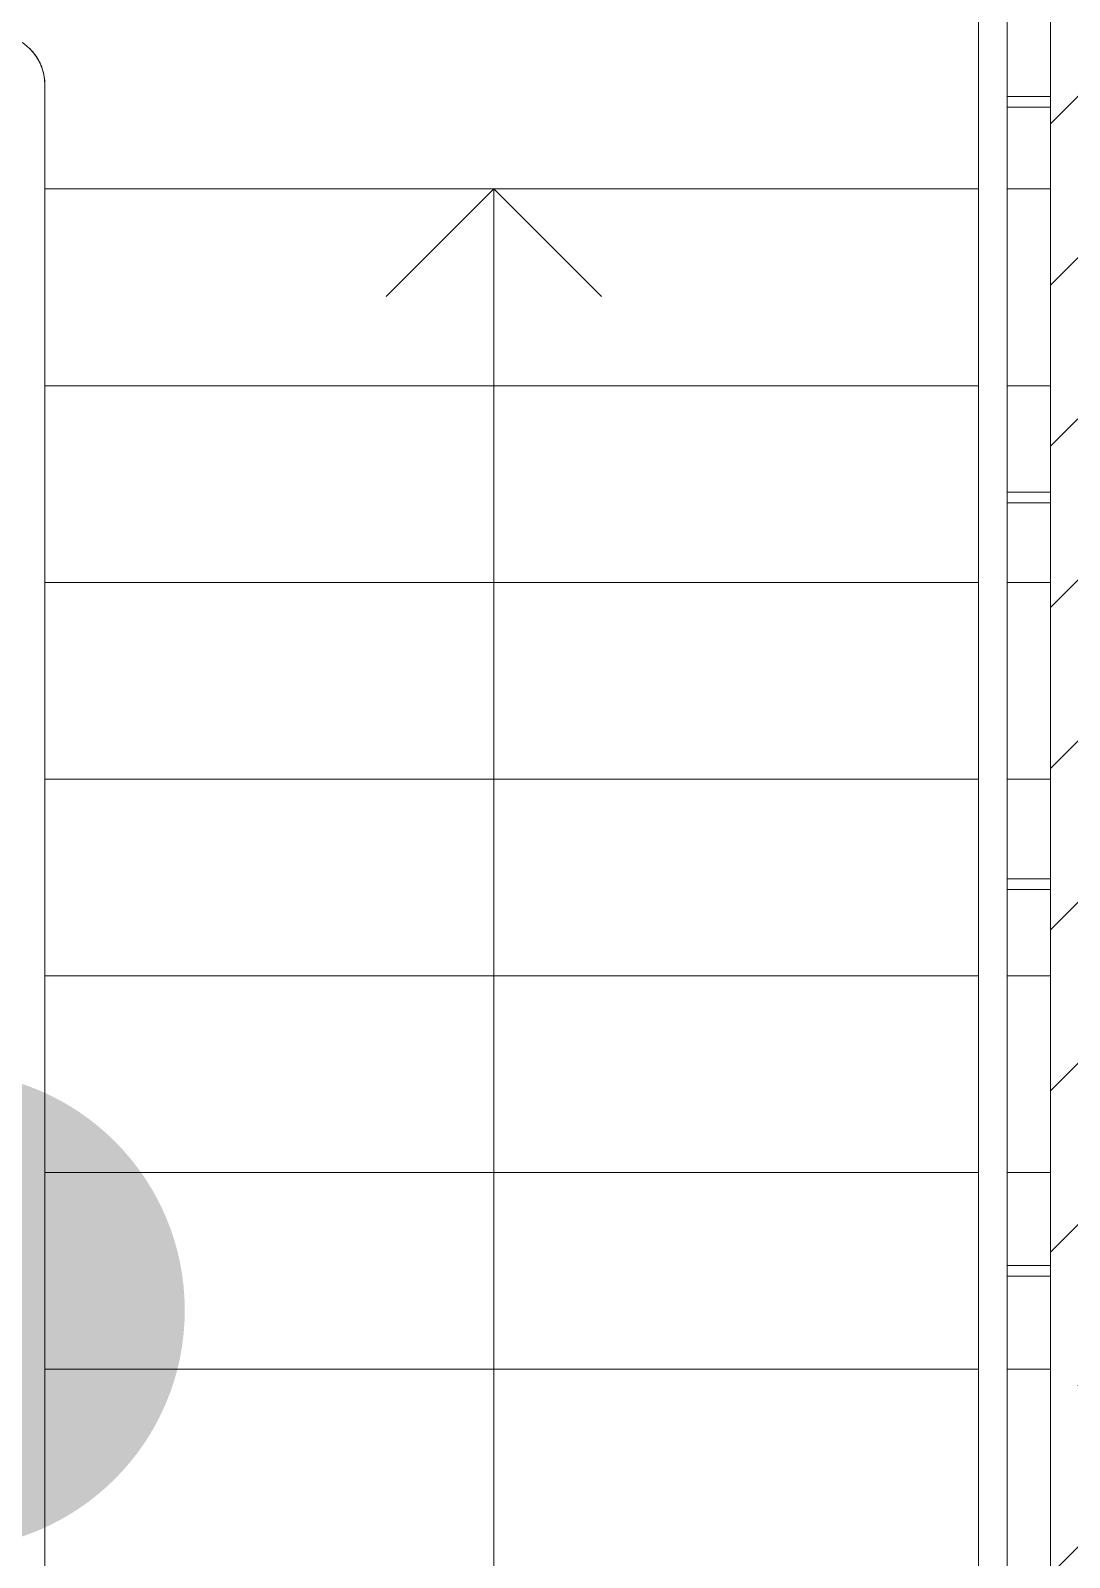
# Model space of a CAD drawing. Header units: millimetres. Extents: x -515342 to 330399, y -224905 to 507333.
# Drawn here: x -286411 to -284964, y 126217 to 128344 of the extents above; entities that cross this region are included whole.
import ezdxf

# ---------------------------------------------------------------- set-up
doc = ezdxf.new("R2010")
doc.units = ezdxf.units.MM
for name, color, linetype, lineweight in [('Лестницы', 7, 'Continuous', 0), ('Ограждение', 7, 'Continuous', 0), ('Стены внутренние', 7, 'Continuous', 0), ('Стены несущие', 7, 'Continuous', 0), ('Стрелки вверх', 7, 'Continuous', 0), ('экспертиза ДУ', 1, 'Continuous', 0)]:
    doc.layers.add(name, color=color, linetype=linetype, lineweight=lineweight)

# ---------------------------------------------------------------- blocks, each defined once
blk = doc.blocks.new('Тип перил - Перила_Внутренний_-9900343-О_АР_П_2__3_400_План 2 этажа')
at = {"layer": 'Ограждение'}
for p, q in [((87635, 4766), (87635, 4899.7)), ((87635, 1759.6), (87635, 4752.8))]:
    blk.add_line(p, q, dxfattribs=at)
at = {"layer": 'Ограждение', "flags": 128}
for points in [[(87635, 4899.7), (87634.9, 4902.5), (87634.8, 4905.3), (87634.5, 4908.1), (87634.1, 4910.8), (87633.6, 4913.6), (87633, 4916.3), (87632.3, 4919), (87631.4, 4921.7), (87630.5, 4924.3), (87629.5, 4926.9), (87628.3, 4929.5), (87627.1, 4932), (87625.7, 4934.5), (87624.3, 4936.9), (87622.8, 4939.2), (87621.1, 4941.5), (87619.4, 4943.7), (87617.6, 4945.8), (87615.7, 4947.9), (87613.8, 4949.9)], [(87635, 4752.8), (87635, 4753.8), (87635, 4755), (87635, 4756.1), (87635, 4757.2), (87635, 4758.4), (87635, 4759.5), (87635, 4760.7), (87635, 4761.9), (87635, 4763.1), (87635, 4764.3), (87635, 4765.5), (87635, 4766)]]:
    blk.add_lwpolyline(points, dxfattribs=at)
blk = doc.blocks.new('Тип перил - Перила_Внутренний_-V46-О_АР_П_2__3_400_План 2 этажа')
at = {"layer": 'Ограждение'}
for p, q in [((87635, 4766), (87635, 4899.7)), ((87635, 4743.9), (87635, 4766)), ((87635, 1750.8), (87635, 4743.9))]:
    blk.add_line(p, q, dxfattribs=at)
blk.add_arc((87565, 4899.7), 70, 0, 90, dxfattribs=at)
blk = doc.blocks.new('Тип перил - Перила_Внутренний_-10018315-О_АР_П_2__3_400_План 2 этажа')
at = {"layer": 'Ограждение'}
for p, q in [((88935, 5054.4), (88935, 4766)), ((88975, 4766), (88975, 5054.4)), ((88935, 4752.8), (88935, 2875.1)), ((88975, 2875.1), (88975, 4752.8)), ((88935, 2875.1), (88935, 1759.6)), ((88975, 1759.6), (88975, 2875.1))]:
    blk.add_line(p, q, dxfattribs=at)
at = {"layer": 'Ограждение', "flags": 128}
for points in [[(88935, 4766), (88935, 4764.8), (88935, 4763.6), (88935, 4762.4), (88935, 4761.2), (88935, 4760), (88935, 4758.9), (88935, 4757.7), (88935, 4756.5), (88935, 4755.4), (88935, 4754.3), (88935, 4753.2), (88935, 4752.8)], [(88975, 4752.8), (88975, 4753.8), (88975, 4755), (88975, 4756.1), (88975, 4757.2), (88975, 4758.4), (88975, 4759.5), (88975, 4760.7), (88975, 4761.9), (88975, 4763.1), (88975, 4764.3), (88975, 4765.5), (88975, 4766)]]:
    blk.add_lwpolyline(points, dxfattribs=at)
blk = doc.blocks.new('Тип перил - Перила_Внутренний_-V47-О_АР_П_2__3_400_План 2 этажа')
at = {"layer": 'Ограждение'}
for p, q in [((88935, 4766), (88935, 5054.4)), ((88975, 4766), (88975, 5054.4)), ((88935, 4743.9), (88935, 4766)), ((88975, 4743.9), (88975, 4766)), ((88935, 1750.8), (88935, 4743.9)), ((88975, 1750.8), (88975, 4743.9))]:
    blk.add_line(p, q, dxfattribs=at)
blk = doc.blocks.new('Элемент ограждения_Опора Г-образная - АР_Ограждение_Опора_D15 высота60 консоль80-139754-О_АР_П_2__3_400_План 2 этажа')
at = {"layer": 'Ограждение'}
for p, q in [((-7.5, 80), (-7.5, 20)), ((7.5, 20), (7.5, 80))]:
    blk.add_line(p, q, dxfattribs=at)

msp = doc.modelspace()

# ---------------------------------------------------------------- hatches: boundary and pattern name
at = {"layer": 'Стены внутренние'}
h = msp.add_hatch(dxfattribs=at)
h.set_pattern_fill('FP_1', color=256, style=0, pattern_type=2)
h.set_pattern_definition([(45, (-374025.76, 123368.6), (-224.5064, 224.5064), []), (45, (-373801.25, 123368.6), (-224.5064, 224.5064), [396.875, -79.375, 3.353, -76.022])])
h.paths.add_polyline_path([(-284600.759, 123568.6058), (-284600.759, 129573.6058), (-284990.759, 129573.6058), (-284990.759, 123568.6058)])
h.paths.add_polyline_path([(-284778.3942, 125010.125), (-284813.1238, 125010.125), (-284845.759, 125022.0033), (-284872.3635, 125044.327), (-284889.7283, 125074.4038), (-284895.759, 125108.6058), (-284889.7283, 125142.8078), (-284872.3635, 125172.8846), (-284845.759, 125195.2083), (-284813.1238, 125207.0866), (-284778.3942, 125207.0866), (-284745.759, 125195.2083), (-284719.1546, 125172.8846), (-284701.7897, 125142.8078), (-284695.759, 125108.6058), (-284701.7897, 125074.4038), (-284719.1546, 125044.327), (-284745.759, 125022.0033)])
h.paths.add_polyline_path([(-284778.3942, 125435.125), (-284813.565, 125435.2856), (-284845.759, 125447.0033), (-284872.3635, 125469.327), (-284889.7283, 125499.4038), (-284895.759, 125533.6058), (-284889.7283, 125567.8078), (-284872.3635, 125597.8846), (-284845.759, 125620.2083), (-284813.1238, 125632.0866), (-284778.3942, 125632.0866), (-284745.759, 125620.2083), (-284719.1546, 125597.8846), (-284701.7897, 125567.8078), (-284695.759, 125533.6058), (-284701.7897, 125499.4038), (-284719.1546, 125469.327), (-284745.759, 125447.0033), (-284777.9531, 125435.2856)])
h.paths.add_polyline_path([(-284813.1238, 125820.125), (-284845.759, 125832.0033), (-284872.3635, 125854.327), (-284889.7283, 125884.4038), (-284895.759, 125918.6058), (-284889.7283, 125952.8078), (-284872.3635, 125982.8846), (-284845.759, 126005.2083), (-284813.1238, 126017.0866), (-284778.3942, 126017.0866), (-284745.759, 126005.2083), (-284719.1546, 125982.8846), (-284701.7897, 125952.8078), (-284695.759, 125918.6058), (-284701.7897, 125884.4038), (-284719.1546, 125854.327), (-284745.759, 125832.0033), (-284778.3942, 125820.125)])
h.paths.add_polyline_path([(-284813.1238, 127395.125), (-284845.759, 127407.0033), (-284872.3635, 127429.327), (-284889.7283, 127459.4038), (-284895.759, 127493.6058), (-284889.7283, 127527.8078), (-284872.3635, 127557.8846), (-284845.759, 127580.2083), (-284813.1238, 127592.0866), (-284778.3942, 127592.0866), (-284745.759, 127580.2083), (-284719.1546, 127557.8846), (-284701.7897, 127527.8078), (-284695.759, 127493.6058), (-284701.7897, 127459.4038), (-284719.1546, 127429.327), (-284745.759, 127407.0033), (-284778.3942, 127395.125)])
h.paths.add_polyline_path([(-284813.1238, 127820.125), (-284845.759, 127832.0033), (-284872.3635, 127854.327), (-284889.7283, 127884.4038), (-284895.759, 127918.6058), (-284889.7283, 127952.8078), (-284872.3635, 127982.8846), (-284845.759, 128005.2083), (-284813.1238, 128017.0866), (-284778.3942, 128017.0866), (-284745.759, 128005.2083), (-284719.1546, 127982.8846), (-284701.7897, 127952.8078), (-284695.759, 127918.6058), (-284701.7897, 127884.4038), (-284719.1546, 127854.327), (-284745.759, 127832.0033), (-284778.3942, 127820.125)])
h.paths.add_polyline_path([(-284778.3942, 128175.125), (-284813.1238, 128175.125), (-284845.759, 128187.0033), (-284872.3635, 128209.327), (-284889.7283, 128239.4038), (-284895.759, 128273.6058), (-284889.7283, 128307.8078), (-284872.3635, 128337.8846), (-284845.759, 128360.2083), (-284813.1238, 128372.0866), (-284778.3942, 128372.0866), (-284745.759, 128360.2083), (-284719.1546, 128337.8846), (-284701.7897, 128307.8078), (-284695.759, 128273.6058), (-284701.7897, 128239.4038), (-284719.1546, 128209.327), (-284745.759, 128187.0033)])
h.paths.add_polyline_path([(-284778.3942, 128630.125), (-284813.1238, 128630.125), (-284845.759, 128642.0033), (-284872.3635, 128664.327), (-284889.7283, 128694.4038), (-284895.759, 128728.6058), (-284889.7283, 128762.8078), (-284872.3635, 128792.8846), (-284845.759, 128815.2083), (-284813.1238, 128827.0866), (-284778.3942, 128827.0866), (-284745.759, 128815.2083), (-284719.1546, 128792.8846), (-284701.7897, 128762.8078), (-284695.759, 128728.6058), (-284701.7897, 128694.4038), (-284719.1546, 128664.327), (-284745.759, 128642.0033)])
h.paths.add_polyline_path([(-284778.3942, 129015.125), (-284813.1238, 129015.125), (-284845.759, 129027.0033), (-284872.3635, 129049.327), (-284889.7283, 129079.4038), (-284895.759, 129113.6058), (-284889.7283, 129147.8078), (-284872.3635, 129177.8846), (-284845.759, 129200.2083), (-284813.1238, 129212.0866), (-284778.3942, 129212.0866), (-284745.759, 129200.2083), (-284719.1546, 129177.8846), (-284701.7897, 129147.8078), (-284695.759, 129113.6058), (-284701.7897, 129079.4038), (-284719.1546, 129049.327), (-284745.759, 129027.0033)])
h.paths.add_polyline_path([(-284778.3942, 129331.1058), (-284813.1238, 129331.1058), (-284845.759, 129342.984), (-284872.3635, 129365.3078), (-284889.7283, 129395.3845), (-284895.759, 129429.5865), (-284889.7283, 129463.7886), (-284872.3635, 129493.8653), (-284845.759, 129516.1891), (-284813.1238, 129528.0673), (-284778.3942, 129528.0673), (-284745.759, 129516.1891), (-284719.1546, 129493.8653), (-284701.7897, 129463.7886), (-284695.759, 129429.5865), (-284701.7897, 129395.3845), (-284719.1546, 129365.3078), (-284745.759, 129342.984)])
at = {"layer": 'экспертиза ДУ', "lineweight": 0}
h = msp.add_hatch(color=5, dxfattribs=at)
edge = h.paths.add_edge_path()
edge.add_arc((-286528.5652, 126561.156), 332.544, 0, 360)

# ---------------------------------------------------------------- linework, layer by layer
at = {"layer": 'Лестницы'}
for p, q in [((-286391.1363, 128122.9731), (-285090.3817, 128122.9731)), ((-286391.1363, 128122.9731), (-285090.3817, 128122.9731)), ((-285051.1363, 128122.9731), (-284990.759, 128122.9731)), ((-285051.1363, 128122.9731), (-284990.759, 128122.9731)), ((-286390.759, 127848.9731), (-285090.759, 127848.9731)), ((-286390.759, 127848.9731), (-285090.759, 127848.9731)), ((-285050.759, 127848.9731), (-284990.759, 127848.9731)), ((-285050.759, 127848.9731), (-284990.759, 127848.9731)), ((-286390.759, 127574.9731), (-285090.759, 127574.9731)), ((-286390.759, 127574.9731), (-285090.759, 127574.9731)), ((-285050.759, 127574.9731), (-284990.759, 127574.9731)), ((-285050.759, 127574.9731), (-284990.759, 127574.9731)), ((-286390.759, 127300.9731), (-285090.759, 127300.9731)), ((-286390.759, 127300.9731), (-285090.759, 127300.9731)), ((-285050.759, 127300.9731), (-284990.759, 127300.9731)), ((-285050.759, 127300.9731), (-284990.759, 127300.9731)), ((-286390.759, 127026.9731), (-285090.759, 127026.9731)), ((-286390.759, 127026.9731), (-285090.759, 127026.9731)), ((-285050.759, 127026.9731), (-284990.759, 127026.9731)), ((-285050.759, 127026.9731), (-284990.759, 127026.9731)), ((-286390.759, 126752.9731), (-285090.759, 126752.9731)), ((-286390.759, 126752.9731), (-285090.759, 126752.9731)), ((-285050.759, 126752.9731), (-284990.759, 126752.9731)), ((-285050.759, 126752.9731), (-284990.759, 126752.9731)), ((-286390.759, 126478.9731), (-285090.759, 126478.9731)), ((-286390.759, 126478.9731), (-285090.759, 126478.9731)), ((-285050.759, 126478.9731), (-284990.759, 126478.9731)), ((-285050.759, 126478.9731), (-284990.759, 126478.9731))]:
    msp.add_line(p, q, dxfattribs=at)
at = {"layer": 'Стены несущие'}
msp.add_line((-284990.759, 129573.6058), (-284990.759, 123568.6058), dxfattribs=at)
at = {"layer": 'Стрелки вверх'}
for p, q in [((-285765.759, 128122.9731), (-285915.759, 127972.9731)), ((-285765.759, 127848.9731), (-285765.759, 128122.9731)), ((-285765.759, 128122.9731), (-285615.759, 127972.9731)), ((-285765.759, 127574.9731), (-285765.759, 127848.9731)), ((-285765.759, 127300.9731), (-285765.759, 127574.9731)), ((-285765.759, 127026.9731), (-285765.759, 127300.9731)), ((-285765.759, 126752.9731), (-285765.759, 127026.9731)), ((-285765.759, 126478.9731), (-285765.759, 126752.9731)), ((-285765.759, 126204.9731), (-285765.759, 126478.9731))]:
    msp.add_line(p, q, dxfattribs=at)

# ---------------------------------------------------------------- block references
at = {"layer": 'Ограждение'}
for name in ['Тип перил - Перила_Внутренний_-10018315-О_АР_П_2__3_400_План 2 этажа', 'Тип перил - Перила_Внутренний_-V47-О_АР_П_2__3_400_План 2 этажа', 'Тип перил - Перила_Внутренний_-9900343-О_АР_П_2__3_400_План 2 этажа', 'Тип перил - Перила_Внутренний_-V46-О_АР_П_2__3_400_План 2 этажа']:
    msp.add_blockref(name, (-374025.759, 123368.6058), dxfattribs=at)
at = {"layer": 'Ограждение', "rotation": 270}
for p in [(-285070.759, 128244.403), (-285070.759, 127693.0587), (-285070.759, 127154.5159), (-285070.759, 126615.9731)]:
    msp.add_blockref('Элемент ограждения_Опора Г-образная - АР_Ограждение_Опора_D15 высота60 консоль80-139754-О_АР_П_2__3_400_План 2 этажа', p, dxfattribs=at)

doc.saveas('drawing.dxf')
